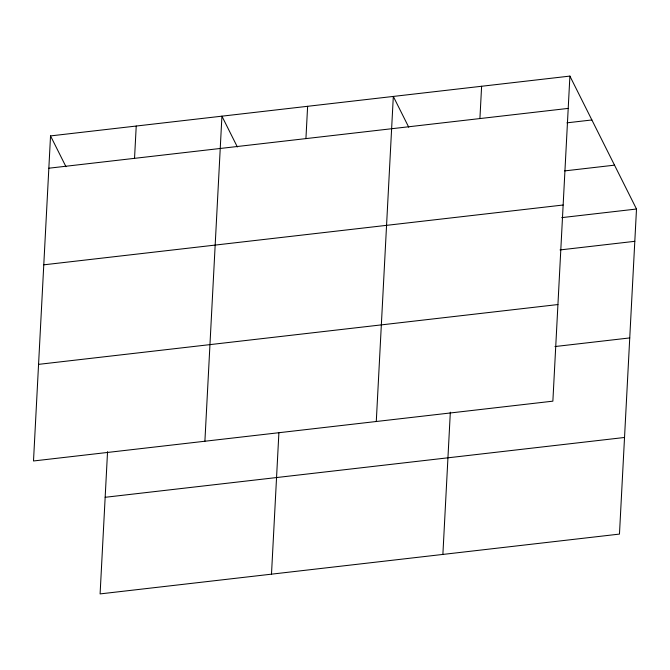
<?xml version="1.0" encoding="UTF-8"?>
<svg xmlns="http://www.w3.org/2000/svg" width="670" height="670" viewBox="0 0 670 670"><rect width="100%" height="100%" fill="white"/><g stroke="black" fill="none" stroke-linecap="round" stroke-linejoin="round"><path stroke-width="1" d="M50.535 135.91L33.5 460.977L552.867 401.163L569.902 76.095L50.535 135.91L65.97 166.713M107.552 451.664L100.098 593.905L619.465 534.091L636.5 209.023L569.902 76.095M134.536 158.346L136.228 126.044M204.894 441.245L221.929 116.17L237.356 146.973M271.492 574.165L278.887 432.962M305.93 138.606L307.622 106.304M376.28 421.505L393.315 96.438L408.75 127.233M442.878 554.425L450.332 412.192M479.913 118.565L481.613 86.263M48.843 168.212L568.21 108.398M566.946 122.836L591.878 119.964M564.668 170.9L614.524 165.155M43.776 264.826L563.143 205.012M561.711 217.633L636.5 209.023M560.019 249.935L634.808 241.317M38.567 364.363L557.926 304.548M554.953 346.549L629.741 337.931M105.165 497.291L624.524 437.477"/></g></svg>
